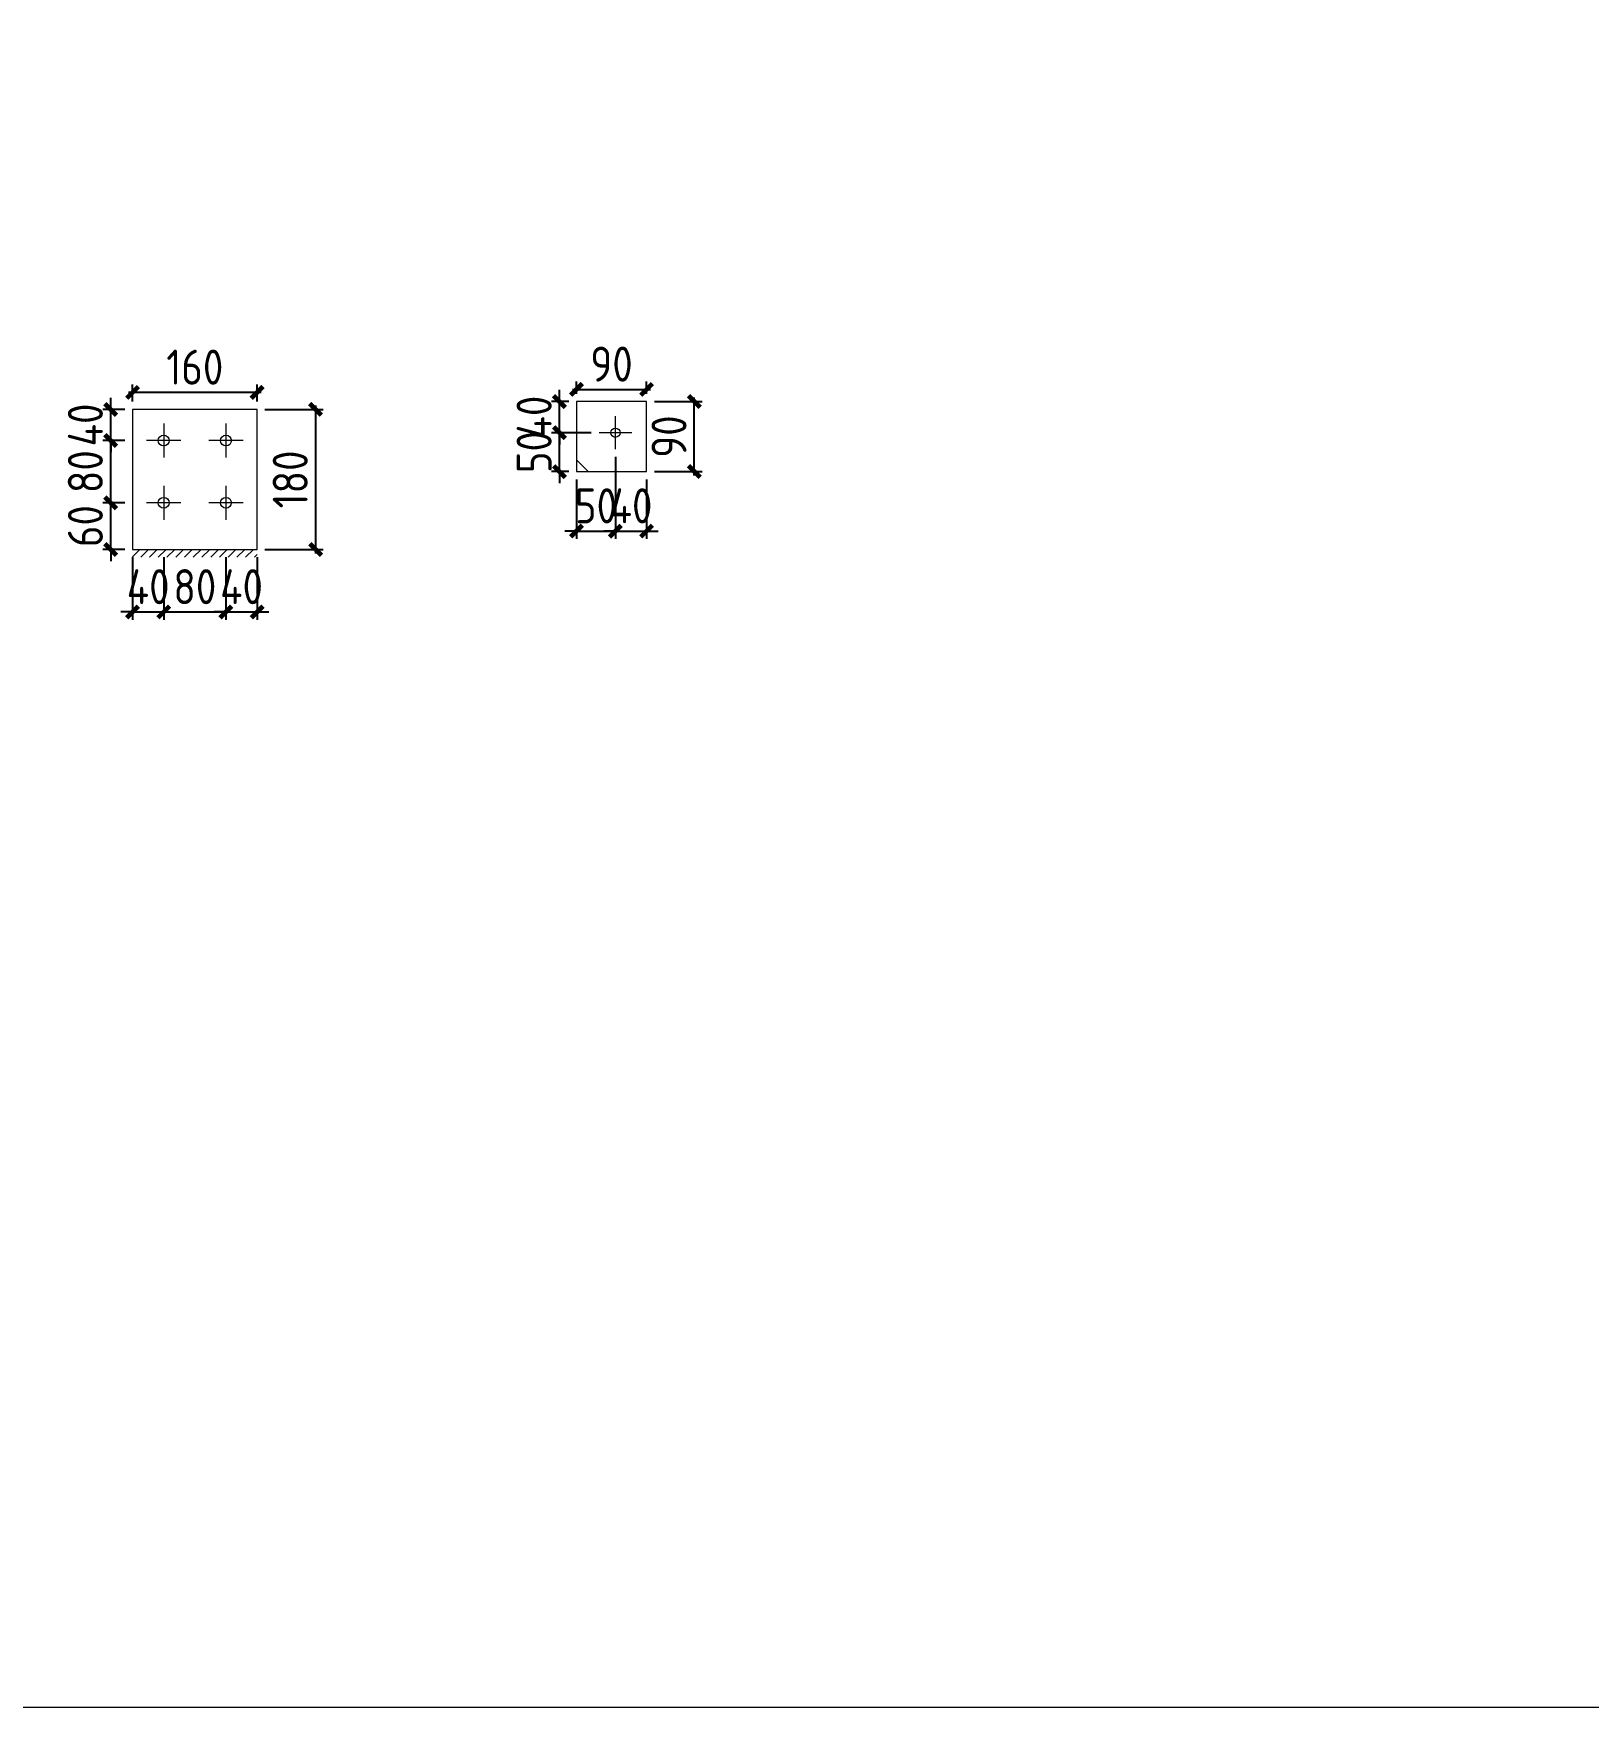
# Model space of a CAD drawing. Extents: x 485428 to 797698, y 56414 to 211814.
# Drawn here: x 737168 to 741163, y 113114 to 117416 of the extents above; entities that cross this region are included whole.
import ezdxf

# ---------------------------------------------------------------- set-up
doc = ezdxf.new("R2010")
doc.units = 0
doc.header["$LTSCALE"] = 1000
doc.header["$MEASUREMENT"] = 0
doc.styles.get("Standard").update_dxf_attribs({"font": 'gbenor.shx', "bigfont": 'gbcbig.shx'})
doc.dimstyles.get("Standard").update_dxf_attribs({"dimscale": 100, "dimtxt": 2, "dimasz": 0.4, "dimexe": 0.5, "dimexo": 1, "dimgap": 0.5, "dimtad": 1, "dimdec": 0, "dimzin": 0, "dimdsep": 46, "dimtxsty": 'Standard', "dimblk": 'ARCHTICK', "dimcen": 0.09, "dimadec": 0, "dimazin": 0, "dimtfac": 1, "dimtdec": 0, "dimtix": 1, "dimtmove": 2, "dimatfit": 3, "dimfxl": 1, "dimtolj": 1, "dimtzin": 0, "dimarcsym": 0})

# ---------------------------------------------------------------- blocks, each defined once
blk = doc.blocks.new('_ArchTick')
at = {"color": 0, "linetype": 'ByBlock', "const_width": 0.4}
blk.add_lwpolyline([(-0.5, -0.5), (0.5, 0.5)], dxfattribs=at)
blk = doc.blocks.new('*D2094')
at = {"color": 3, "lineweight": -2}
for p, q in [((737422.8, 116070.1), (737422.8, 115909.5)), ((737502.8, 116070.1), (737502.8, 115909.5)), ((737422.8, 115929.5), (737392.8, 115929.5)), ((737422.8, 115929.5), (737502.8, 115929.5)), ((737502.8, 115929.5), (737532.8, 115929.5))]:
    blk.add_line(p, q, dxfattribs=at)
at = {"layer": 'Defpoints', "color": 0}
for p in [(737422.8, 116090.1), (737502.8, 116090.1), (737502.8, 115929.5)]:
    blk.add_point(p, dxfattribs=at)
at = {"color": 3, "lineweight": -2, "xscale": 30, "yscale": 30, "zscale": 30}
blk.add_blockref('_ArchTick', (737422.8, 115929.5), dxfattribs=at)
at = {"color": 3, "lineweight": -2, "xscale": 30, "yscale": 30, "zscale": 30, "rotation": 180}
blk.add_blockref('_ArchTick', (737502.8, 115929.5), dxfattribs=at)
at = {"color": 0, "lineweight": 15, "insert": (737462.8, 115994.5), "char_height": 90, "attachment_point": 5}
blk.add_mtext('\\A1;40', dxfattribs=at)
blk = doc.blocks.new('*D2070')
at = {"color": 3, "lineweight": -2}
for p, q in [((737502.8, 116070.1), (737502.8, 115909.5)), ((737662.8, 116070.1), (737662.8, 115909.5)), ((737492.8, 115929.5), (737672.8, 115929.5))]:
    blk.add_line(p, q, dxfattribs=at)
at = {"layer": 'Defpoints', "color": 0}
for p in [(737502.8, 116090.1), (737662.8, 116090.1), (737662.8, 115929.5)]:
    blk.add_point(p, dxfattribs=at)
at = {"color": 3, "lineweight": -2, "xscale": 30, "yscale": 30, "zscale": 30, "rotation": 180}
blk.add_blockref('_ArchTick', (737502.8, 115929.5), dxfattribs=at)
at = {"color": 3, "lineweight": -2, "xscale": 30, "yscale": 30, "zscale": 30}
blk.add_blockref('_ArchTick', (737662.8, 115929.5), dxfattribs=at)
at = {"color": 0, "lineweight": 15, "insert": (737582.8, 115994.5), "char_height": 90, "attachment_point": 5}
blk.add_mtext('\\A1;80', dxfattribs=at)
blk = doc.blocks.new('*D2071')
at = {"color": 3, "lineweight": -2}
for p, q in [((737662.8, 116070.1), (737662.8, 115909.5)), ((737742.8, 116070.1), (737742.8, 115909.5)), ((737662.8, 115929.5), (737632.8, 115929.5)), ((737662.8, 115929.5), (737742.8, 115929.5)), ((737742.8, 115929.5), (737772.8, 115929.5))]:
    blk.add_line(p, q, dxfattribs=at)
at = {"layer": 'Defpoints', "color": 0}
for p in [(737662.8, 116090.1), (737742.8, 116090.1), (737742.8, 115929.5)]:
    blk.add_point(p, dxfattribs=at)
at = {"color": 3, "lineweight": -2, "xscale": 30, "yscale": 30, "zscale": 30}
blk.add_blockref('_ArchTick', (737662.8, 115929.5), dxfattribs=at)
at = {"color": 3, "lineweight": -2, "xscale": 30, "yscale": 30, "zscale": 30, "rotation": 180}
blk.add_blockref('_ArchTick', (737742.8, 115929.5), dxfattribs=at)
at = {"color": 0, "lineweight": 15, "insert": (737702.8, 115994.5), "char_height": 90, "attachment_point": 5}
blk.add_mtext('\\A1;40', dxfattribs=at)
blk = doc.blocks.new('*D2072')
at = {"color": 3, "lineweight": -2}
for p, q in [((737366.7, 116210.1), (737366.7, 116240.1)), ((737402.8, 116210.1), (737346.7, 116210.1)), ((737366.7, 116090.1), (737366.7, 116210.1)), ((737402.8, 116090.1), (737346.7, 116090.1)), ((737366.7, 116090.1), (737366.7, 116060.1))]:
    blk.add_line(p, q, dxfattribs=at)
at = {"layer": 'Defpoints', "color": 0}
for p in [(737366.7, 116210.1), (737422.8, 116210.1), (737422.8, 116090.1)]:
    blk.add_point(p, dxfattribs=at)
at = {"color": 3, "lineweight": -2, "xscale": 30, "yscale": 30, "zscale": 30}
for p, rotation in [((737366.7, 116210.1), 270), ((737366.7, 116090.1), 90)]:
    blk.add_blockref('_ArchTick', p, dxfattribs=dict(at, rotation=rotation))
at = {"color": 0, "lineweight": 15, "insert": (737301.7, 116150.1), "char_height": 90, "attachment_point": 5, "rotation": 90}
blk.add_mtext('\\A1;60', dxfattribs=at)
blk = doc.blocks.new('*D2073')
at = {"color": 3, "lineweight": -2}
for p, q in [((737402.8, 116370.1), (737346.7, 116370.1)), ((737366.7, 116200.1), (737366.7, 116380.1)), ((737402.8, 116210.1), (737346.7, 116210.1))]:
    blk.add_line(p, q, dxfattribs=at)
at = {"layer": 'Defpoints', "color": 0}
for p in [(737366.7, 116370.1), (737422.8, 116370.1), (737422.8, 116210.1)]:
    blk.add_point(p, dxfattribs=at)
at = {"color": 3, "lineweight": -2, "xscale": 30, "yscale": 30, "zscale": 30}
for p, rotation in [((737366.7, 116370.1), 90), ((737366.7, 116210.1), 270)]:
    blk.add_blockref('_ArchTick', p, dxfattribs=dict(at, rotation=rotation))
at = {"color": 0, "lineweight": 15, "insert": (737301.7, 116290.1), "char_height": 90, "attachment_point": 5, "rotation": 90}
blk.add_mtext('\\A1;80', dxfattribs=at)
blk = doc.blocks.new('*D2095')
at = {"color": 3, "lineweight": -2}
for p, q in [((737366.7, 116450.1), (737366.7, 116480.1)), ((737402.8, 116450.1), (737346.7, 116450.1)), ((737366.7, 116370.1), (737366.7, 116450.1)), ((737402.8, 116370.1), (737346.7, 116370.1)), ((737366.7, 116370.1), (737366.7, 116340.1))]:
    blk.add_line(p, q, dxfattribs=at)
at = {"layer": 'Defpoints', "color": 0}
for p in [(737366.7, 116450.1), (737422.8, 116450.1), (737422.8, 116370.1)]:
    blk.add_point(p, dxfattribs=at)
at = {"color": 3, "lineweight": -2, "xscale": 30, "yscale": 30, "zscale": 30}
for p, rotation in [((737366.7, 116450.1), 270), ((737366.7, 116370.1), 90)]:
    blk.add_blockref('_ArchTick', p, dxfattribs=dict(at, rotation=rotation))
at = {"color": 0, "lineweight": 15, "insert": (737301.7, 116410.1), "char_height": 90, "attachment_point": 5, "rotation": 90}
blk.add_mtext('\\A1;40', dxfattribs=at)
blk = doc.blocks.new('*D2096')
at = {"color": 3, "lineweight": -2}
for p, q in [((737422.8, 116470.1), (737422.8, 116513.7)), ((737742.8, 116470.1), (737742.8, 116513.7)), ((737752.8, 116493.7), (737412.8, 116493.7))]:
    blk.add_line(p, q, dxfattribs=at)
at = {"layer": 'Defpoints', "color": 0}
for p in [(737422.8, 116493.7), (737422.8, 116450.1), (737742.8, 116450.1)]:
    blk.add_point(p, dxfattribs=at)
at = {"color": 3, "lineweight": -2, "xscale": 30, "yscale": 30, "zscale": 30, "rotation": 180}
blk.add_blockref('_ArchTick', (737422.8, 116493.7), dxfattribs=at)
at = {"color": 3, "lineweight": -2, "xscale": 30, "yscale": 30, "zscale": 30}
blk.add_blockref('_ArchTick', (737742.8, 116493.7), dxfattribs=at)
at = {"color": 0, "lineweight": 15, "insert": (737582.8, 116558.7), "char_height": 90, "attachment_point": 5}
blk.add_mtext('\\A1;160', dxfattribs=at)
blk = doc.blocks.new('*D2074')
at = {"color": 3, "lineweight": -2}
for p, q in [((737892.9, 116460.1), (737892.9, 116080.1)), ((737762.8, 116450.1), (737912.9, 116450.1)), ((737762.8, 116090.1), (737912.9, 116090.1))]:
    blk.add_line(p, q, dxfattribs=at)
at = {"layer": 'Defpoints', "color": 0}
for p in [(737742.8, 116450.1), (737742.8, 116090.1), (737892.9, 116090.1)]:
    blk.add_point(p, dxfattribs=at)
at = {"color": 3, "lineweight": -2, "xscale": 30, "yscale": 30, "zscale": 30}
for p, rotation in [((737892.9, 116450.1), 90), ((737892.9, 116090.1), 270)]:
    blk.add_blockref('_ArchTick', p, dxfattribs=dict(at, rotation=rotation))
at = {"color": 0, "lineweight": 15, "insert": (737827.9, 116270.1), "char_height": 90, "attachment_point": 5, "rotation": 90}
blk.add_mtext('\\A1;180', dxfattribs=at)
blk = doc.blocks.new('*D2097')
at = {"color": 3, "lineweight": -2}
for p, q in [((738663.3, 116328.3), (738663.3, 116117.3)), ((738563.3, 116270.3), (738563.3, 116117.3)), ((738563.3, 116137.3), (738533.3, 116137.3)), ((738563.3, 116137.3), (738663.3, 116137.3)), ((738663.3, 116137.3), (738693.3, 116137.3))]:
    blk.add_line(p, q, dxfattribs=at)
at = {"layer": 'Defpoints', "color": 0}
for p in [(738663.3, 116348.3), (738563.3, 116290.3), (738663.3, 116137.3)]:
    blk.add_point(p, dxfattribs=at)
at = {"color": 3, "lineweight": -2, "xscale": 30, "yscale": 30, "zscale": 30}
blk.add_blockref('_ArchTick', (738563.3, 116137.3), dxfattribs=at)
at = {"color": 3, "lineweight": -2, "xscale": 30, "yscale": 30, "zscale": 30, "rotation": 180}
blk.add_blockref('_ArchTick', (738663.3, 116137.3), dxfattribs=at)
at = {"color": 0, "lineweight": 15, "insert": (738613.3, 116202.3), "char_height": 90, "attachment_point": 5}
blk.add_mtext('\\A1;50', dxfattribs=at)
blk = doc.blocks.new('*D2098')
at = {"color": 3, "lineweight": -2}
for p, q in [((738663.3, 116328.3), (738663.3, 116117.3)), ((738743.3, 116270.3), (738743.3, 116117.3)), ((738663.3, 116137.3), (738633.3, 116137.3)), ((738663.3, 116137.3), (738743.3, 116137.3)), ((738743.3, 116137.3), (738773.3, 116137.3))]:
    blk.add_line(p, q, dxfattribs=at)
at = {"layer": 'Defpoints', "color": 0}
for p in [(738663.3, 116348.3), (738743.3, 116290.3), (738743.3, 116137.3)]:
    blk.add_point(p, dxfattribs=at)
at = {"color": 3, "lineweight": -2, "xscale": 30, "yscale": 30, "zscale": 30}
blk.add_blockref('_ArchTick', (738663.3, 116137.3), dxfattribs=at)
at = {"color": 3, "lineweight": -2, "xscale": 30, "yscale": 30, "zscale": 30, "rotation": 180}
blk.add_blockref('_ArchTick', (738743.3, 116137.3), dxfattribs=at)
at = {"color": 0, "lineweight": 15, "insert": (738703.3, 116202.3), "char_height": 90, "attachment_point": 5}
blk.add_mtext('\\A1;40', dxfattribs=at)
blk = doc.blocks.new('*D2099')
at = {"color": 3, "lineweight": -2}
for p, q in [((738519.5, 116390.3), (738519.5, 116420.3)), ((738601.3, 116390.3), (738499.5, 116390.3)), ((738519.5, 116290.3), (738519.5, 116390.3)), ((738543.3, 116290.3), (738499.5, 116290.3)), ((738519.5, 116290.3), (738519.5, 116260.3))]:
    blk.add_line(p, q, dxfattribs=at)
at = {"layer": 'Defpoints', "color": 0}
for p in [(738519.5, 116390.3), (738621.3, 116390.3), (738563.3, 116290.3)]:
    blk.add_point(p, dxfattribs=at)
at = {"color": 3, "lineweight": -2, "xscale": 30, "yscale": 30, "zscale": 30}
for p, rotation in [((738519.5, 116390.3), 270), ((738519.5, 116290.3), 90)]:
    blk.add_blockref('_ArchTick', p, dxfattribs=dict(at, rotation=rotation))
at = {"color": 0, "lineweight": 15, "insert": (738454.5, 116340.3), "char_height": 90, "attachment_point": 5, "rotation": 90}
blk.add_mtext('\\A1;50', dxfattribs=at)
blk = doc.blocks.new('*D2100')
at = {"color": 3, "lineweight": -2}
for p, q in [((738519.5, 116470.3), (738519.5, 116500.3)), ((738543.3, 116470.3), (738499.5, 116470.3)), ((738519.5, 116390.3), (738519.5, 116470.3)), ((738601.3, 116390.3), (738499.5, 116390.3)), ((738519.5, 116390.3), (738519.5, 116360.3))]:
    blk.add_line(p, q, dxfattribs=at)
at = {"layer": 'Defpoints', "color": 0}
for p in [(738519.5, 116470.3), (738563.3, 116470.3), (738621.3, 116390.3)]:
    blk.add_point(p, dxfattribs=at)
at = {"color": 3, "lineweight": -2, "xscale": 30, "yscale": 30, "zscale": 30}
for p, rotation in [((738519.5, 116470.3), 270), ((738519.5, 116390.3), 90)]:
    blk.add_blockref('_ArchTick', p, dxfattribs=dict(at, rotation=rotation))
at = {"color": 0, "lineweight": 15, "insert": (738454.5, 116430.3), "char_height": 90, "attachment_point": 5, "rotation": 90}
blk.add_mtext('\\A1;40', dxfattribs=at)
blk = doc.blocks.new('*D2101')
at = {"color": 3, "lineweight": -2}
for p, q in [((738553.3, 116501.5), (738753.3, 116501.5)), ((738563.3, 116490.3), (738563.3, 116521.5)), ((738743.3, 116490.3), (738743.3, 116521.5))]:
    blk.add_line(p, q, dxfattribs=at)
at = {"layer": 'Defpoints', "color": 0}
for p in [(738743.3, 116501.5), (738563.3, 116470.3), (738743.3, 116470.3)]:
    blk.add_point(p, dxfattribs=at)
at = {"color": 3, "lineweight": -2, "xscale": 30, "yscale": 30, "zscale": 30, "rotation": 180}
blk.add_blockref('_ArchTick', (738563.3, 116501.5), dxfattribs=at)
at = {"color": 3, "lineweight": -2, "xscale": 30, "yscale": 30, "zscale": 30}
blk.add_blockref('_ArchTick', (738743.3, 116501.5), dxfattribs=at)
at = {"color": 0, "lineweight": 15, "insert": (738653.3, 116566.5), "char_height": 90, "attachment_point": 5}
blk.add_mtext('\\A1;90', dxfattribs=at)
blk = doc.blocks.new('*D2102')
at = {"color": 3, "lineweight": -2}
for p, q in [((738763.3, 116470.3), (738886, 116470.3)), ((738866, 116280.3), (738866, 116480.3)), ((738763.3, 116290.3), (738886, 116290.3))]:
    blk.add_line(p, q, dxfattribs=at)
at = {"layer": 'Defpoints', "color": 0}
for p in [(738743.3, 116470.3), (738866, 116470.3), (738743.3, 116290.3)]:
    blk.add_point(p, dxfattribs=at)
at = {"color": 3, "lineweight": -2, "xscale": 30, "yscale": 30, "zscale": 30}
for p, rotation in [((738866, 116470.3), 90), ((738866, 116290.3), 270)]:
    blk.add_blockref('_ArchTick', p, dxfattribs=dict(at, rotation=rotation))
at = {"color": 0, "lineweight": 15, "insert": (738801, 116380.3), "char_height": 90, "attachment_point": 5, "rotation": 90}
blk.add_mtext('\\A1;90', dxfattribs=at)

msp = doc.modelspace()

# ---------------------------------------------------------------- hatches: boundary and pattern name
at = {"lineweight": 15}
h = msp.add_hatch(dxfattribs=at)
h.set_pattern_fill('ANSI31', color=256, scale=10, style=0)
h.set_pattern_definition([(45, (254838.085, -79212.485), (-11.22532015, 11.22532015), [])])
h.paths.add_polyline_path([(737742.8, 116090.1), (737732.5, 116090.1), (737742.8, 116076.8)], flags=17)
h.paths.add_polyline_path([(737732.5, 116090.1), (737422.8, 116090.1), (737422.8, 116070.1), (737742.8, 116070.1), (737742.8, 116076.8)])

# ---------------------------------------------------------------- linework, layer by layer
for p, q in [((738563.3, 116470.3), (738563.3, 116290.3)), ((738743.3, 116470.3), (738563.3, 116470.3)), ((738743.3, 116290.3), (738743.3, 116470.3)), ((737422.8, 116450.1), (737422.8, 116090.1)), ((737742.8, 116450.1), (737422.8, 116450.1)), ((737502.8, 116414.1), (737502.8, 116326.1)), ((737662.8, 116414.1), (737662.8, 116326.1)), ((737742.8, 116090.1), (737742.8, 116450.1)), ((738663.3, 116348.3), (738663.3, 116432.3)), ((737546.8, 116370.1), (737458.8, 116370.1)), ((737706.8, 116370.1), (737618.8, 116370.1)), ((738705.3, 116390.3), (738621.3, 116390.3)), ((738563.3, 116320.3), (738593.3, 116290.3)), ((738563.3, 116290.3), (738743.3, 116290.3)), ((737502.8, 116254.1), (737502.8, 116166.1)), ((737662.8, 116254.1), (737662.8, 116166.1)), ((737546.8, 116210.1), (737458.8, 116210.1)), ((737706.8, 116210.1), (737618.8, 116210.1)), ((737422.8, 116090.1), (737742.8, 116090.1))]:
    msp.add_line(p, q, dxfattribs=at)
msp.add_lwpolyline([(733738.1, 123614.2), (748588.1, 123614.2), (748588.1, 113114.2), (733738.1, 113114.2)], close=True, dxfattribs=at)
for centre, radius in [((737502.8, 116370.1), 14), ((737662.8, 116370.1), 14), ((738663.3, 116390.3), 12), ((737502.8, 116210.1), 14), ((737662.8, 116210.1), 14)]:
    msp.add_circle(centre, radius, dxfattribs=at)

# ---------------------------------------------------------------- dimensions: what is measured, and where the dimension line sits
for p1, p2, distance, picture, middle in [((737742.8, 116450.1), (737422.8, 116450.1), -43.6, '*D2096', (737582.8, 116558.7)), ((738563.3, 116470.3), (738743.3, 116470.3), 31.2, '*D2101', (738653.3, 116566.5)), ((737742.8, 116450.1), (737742.8, 116090.1), 150, '*D2074', (737827.9, 116270.1)), ((738743.3, 116290.3), (738743.3, 116470.3), -122.6, '*D2102', (738801, 116380.3))]:
    dim = msp.add_aligned_dim(p1=p1, p2=p2, distance=distance, dimstyle='Standard', override={"dimtxt": 0.9, "dimasz": 0.3, "dimexe": 0.2, "dimexo": 0.2, "dimgap": 0.2, "dimlfac": 0.5, "dimdle": 0.1, "dimclrd": 3, "dimclre": 3}, dxfattribs=at)
    dim.commit()
    dim.dimension.update_dxf_attribs({"geometry": picture, "text_midpoint": middle})
for base, p1, p2, picture, middle in [((738519.5, 116470.3), (738621.3, 116390.3), (738563.3, 116470.3), '*D2100', (738454.5, 116430.3)), ((737366.7, 116450.1), (737422.8, 116370.1), (737422.8, 116450.1), '*D2095', (737301.7, 116410.1)), ((738519.5, 116390.3), (738563.3, 116290.3), (738621.3, 116390.3), '*D2099', (738454.5, 116340.3)), ((737366.7, 116370.1), (737422.8, 116210.1), (737422.8, 116370.1), '*D2073', (737301.7, 116290.1)), ((737366.7, 116210.1), (737422.8, 116090.1), (737422.8, 116210.1), '*D2072', (737301.7, 116150.1))]:
    dim = msp.add_linear_dim(base=base, p1=p1, p2=p2, angle=90, dimstyle='Standard', override={"dimtxt": 0.9, "dimasz": 0.3, "dimexe": 0.2, "dimexo": 0.2, "dimgap": 0.2, "dimlfac": 0.5, "dimdle": 0.1, "dimclrd": 3, "dimclre": 3}, dxfattribs=at)
    dim.commit()
    dim.dimension.update_dxf_attribs({"geometry": picture, "text_midpoint": middle})
for base, p1, p2, picture, middle in [((738663.3, 116137.3), (738563.3, 116290.3), (738663.3, 116348.3), '*D2097', (738613.3, 116202.3)), ((738743.3, 116137.3), (738663.3, 116348.3), (738743.3, 116290.3), '*D2098', (738703.3, 116202.3)), ((737502.8, 115929.5), (737422.8, 116090.1), (737502.8, 116090.1), '*D2094', (737462.8, 115994.5)), ((737662.8, 115929.5), (737502.8, 116090.1), (737662.8, 116090.1), '*D2070', (737582.8, 115994.5)), ((737742.8, 115929.5), (737662.8, 116090.1), (737742.8, 116090.1), '*D2071', (737702.8, 115994.5))]:
    dim = msp.add_linear_dim(base=base, p1=p1, p2=p2, dimstyle='Standard', override={"dimtxt": 0.9, "dimasz": 0.3, "dimexe": 0.2, "dimexo": 0.2, "dimgap": 0.2, "dimlfac": 0.5, "dimdle": 0.1, "dimclrd": 3, "dimclre": 3}, dxfattribs=at)
    dim.commit()
    dim.dimension.update_dxf_attribs({"geometry": picture, "text_midpoint": middle})

doc.saveas('drawing.dxf')
